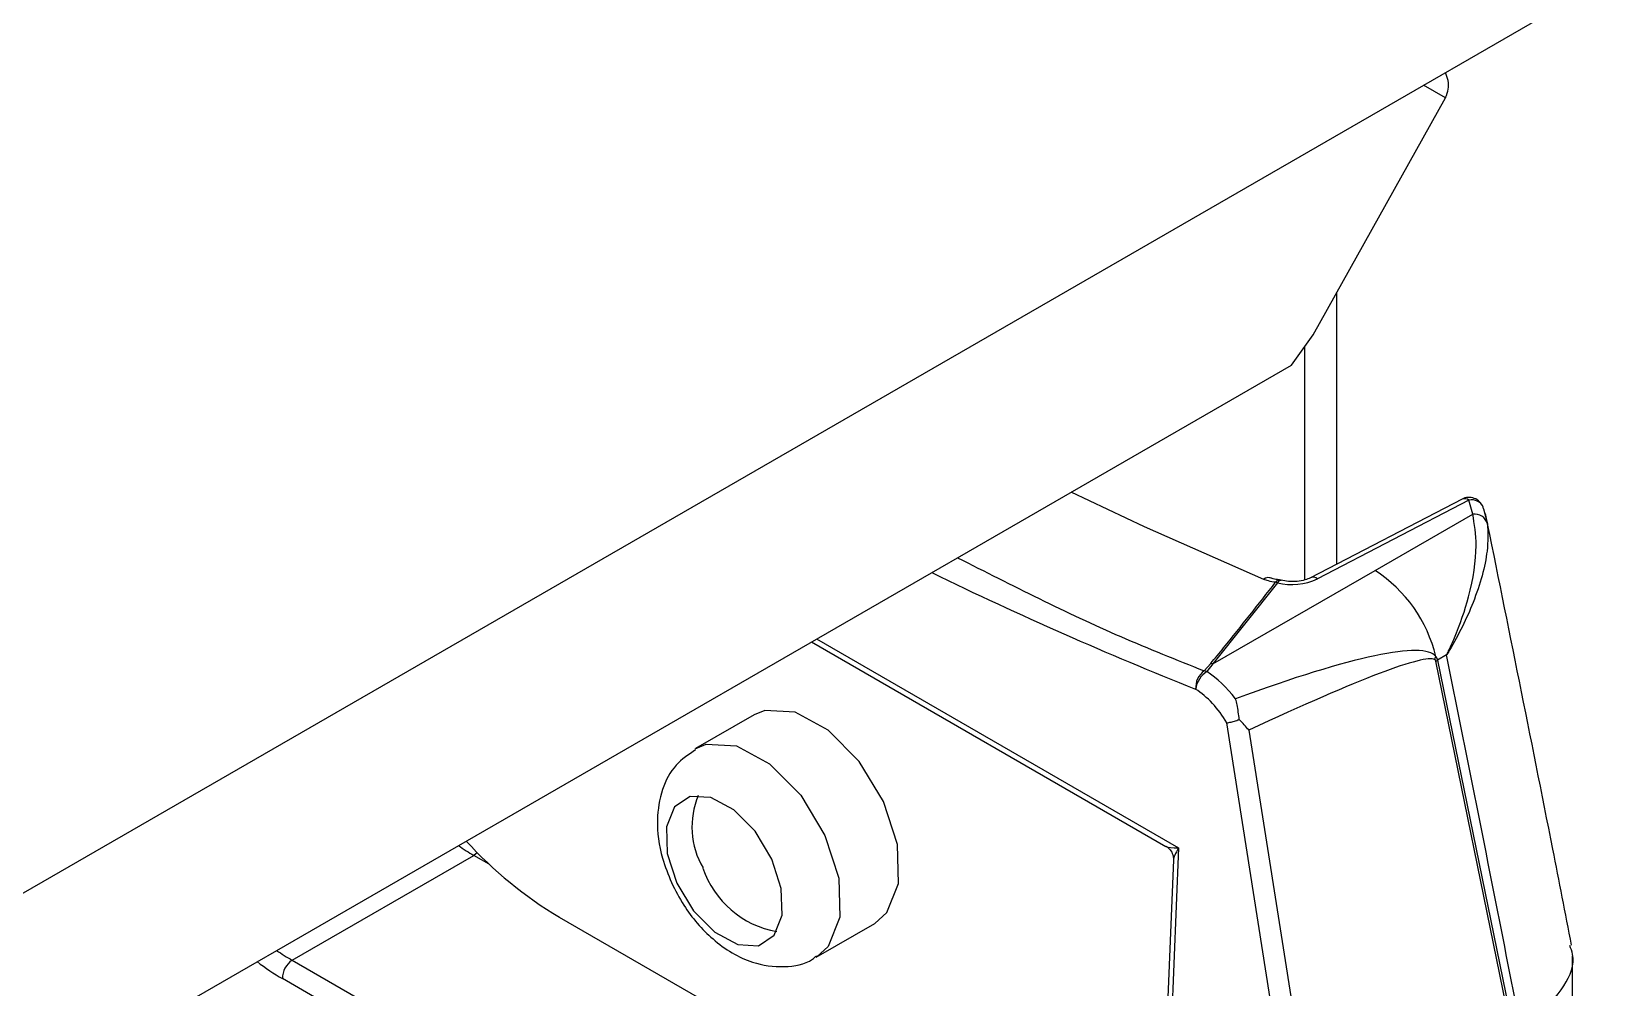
# Model space of a CAD drawing. Extents: x 12.3 to 108.7, y 1.1 to 80.4.
# Drawn here: x 74.888 to 75.931, y 58.74 to 59.375 of the extents above; entities that cross this region are included whole.
import ezdxf

# ---------------------------------------------------------------- set-up
doc = ezdxf.new("R2010")
doc.units = 0
doc.header["$MEASUREMENT"] = 0
doc.layers.add('OBJECT', color=7, linetype='CONTINUOUS')

msp = doc.modelspace()

# ---------------------------------------------------------------- linework, layer by layer
at = {"layer": 'OBJECT'}
for p, q in [((73.2678, 57.8702), (77.6318, 60.3894)), ((75.8269, 59.3308), (75.8125, 59.3392)), ((75.7391, 59.1732), (75.8269, 59.3308)), ((75.827, 59.3311), (75.8269, 59.3308)), ((75.7548, 59.0209), (75.7548, 59.2014)), ((75.7247, 59.1532), (75.7391, 59.1732)), ((75.7336, 59.0104), (75.7336, 59.1656)), ((73.123, 57.6513), (75.7247, 59.1532)), ((75.838, 59.0642), (75.7374, 59.0119)), ((75.8426, 59.0635), (75.7421, 59.0112)), ((75.8451, 59.0542), (75.8426, 59.0635)), ((75.7802, 59.0167), (75.8451, 59.0542)), ((75.8523, 59.0577), (75.852, 59.0589)), ((75.8523, 59.0577), (75.8549, 59.0478)), ((75.6725, 58.9546), (75.7802, 59.0167)), ((75.7166, 59.0104), (75.7168, 59.0104)), ((75.7155, 59.0086), (75.6725, 58.9546)), ((75.4061, 58.9693), (75.6414, 58.8334)), ((75.4094, 58.9712), (75.6498, 58.8324)), ((75.8277, 58.9606), (75.8218, 58.9571)), ((75.8218, 58.9571), (75.8721, 58.7112)), ((75.6667, 58.9501), (75.6711, 58.9549)), ((75.6725, 58.9546), (75.6685, 58.9495)), ((75.8709, 58.7105), (75.8206, 58.9565)), ((75.368, 58.9208), (75.3291, 58.8984)), ((75.7248, 58.6425), (75.6819, 58.9155)), ((75.6964, 58.9106), (75.7414, 58.6246)), ((75.6498, 58.8324), (75.6439, 58.6893)), ((75.0612, 58.7578), (75.1818, 58.8274)), ((75.1921, 58.8215), (75.1818, 58.8274)), ((75.6464, 58.8244), (75.6409, 58.6934)), ((75.2386, 58.7864), (75.5781, 58.5905)), ((75.4091, 58.7598), (75.448, 58.7822)), ((75.9114, 58.6603), (75.9114, 58.7607)), ((75.0612, 58.7578), (75.5632, 58.468)), ((75.5568, 58.4557), (75.0547, 58.7455))]:
    msp.add_line(p, q, dxfattribs=at)
at = {"layer": 'OBJECT', "flags": 128}
for points in [[(75.7063, 59.0108), (75.6272, 59.0458), (75.5785, 59.0688)], [(75.448, 58.7822), (75.4561, 58.7894), (75.4638, 58.8088), (75.4631, 58.8347), (75.4539, 58.8632), (75.4378, 58.8899), (75.4171, 58.9107), (75.3951, 58.9226), (75.375, 58.9236), (75.368, 58.9208)], [(75.3289, 58.8982), (75.3361, 58.9012), (75.3562, 58.9001), (75.3782, 58.8883), (75.3989, 58.8674), (75.415, 58.8407), (75.4242, 58.8122), (75.4249, 58.7863), (75.4172, 58.7669), (75.4095, 58.76)], [(75.3798, 58.825), (75.3687, 58.8434), (75.3545, 58.8577), (75.3393, 58.8659), (75.3255, 58.8666), (75.3151, 58.8597), (75.3098, 58.8464), (75.3103, 58.8286), (75.3166, 58.809), (75.3277, 58.7906), (75.3419, 58.7763), (75.3571, 58.7681), (75.3709, 58.7674), (75.3813, 58.7743), (75.3866, 58.7876), (75.386, 58.8054), (75.3798, 58.825)], [(75.184, 58.8294), (75.1831, 58.8284), (75.1818, 58.8274)]]:
    msp.add_lwpolyline(points, dxfattribs=at)
at = {"layer": 'OBJECT'}
for centre, radius, start, end in [((75.8426, 59.0553), 0.01, 21.2354, 117.4651), ((75.8397, 59.0598), 0.00464, 51.123, 111.4352), ((75.8445, 59.0553), 0.00832, 25.4519, 102.5749), ((75.8462, 59.0451), 0.00912, 17.3612, 97.0253), ((75.7096, 59.0066), 0.00538, 65.182, 127.8111), ((75.7166, 59.0076), 0.00277, 89.6666, 153.0245), ((75.7252, 59.047), 0.0396, 255.7853, 295.1582), ((75.7178, 59.0076), 0.00255, 88.5946, 156.6503), ((75.7155, 59.0005), 0.01, 76.1303, 83.3705), ((75.7391, 59.0076), 0.00464, 51.1176, 111.491), ((75.7292, 58.9379), 0.0939, 13.3767, 57.0837), ((75.7128, 58.9983), 0.0107, 75.5684, 82.8174), ((75.7794, 58.9749), 0.0439, 336.6495, 339.5441), ((75.8008, 58.9934), 0.0419, 298.1884, 299.9775), ((75.675, 58.9388), 0.0139, 126.3664, 183.5128), ((75.6772, 58.9358), 0.0162, 122.2029, 172.2801), ((75.6647, 58.9399), 0.0104, 68.6931, 79.0074), ((75.6697, 58.9444), 0.0106, 74.6615, 82.44), ((75.3814, 58.8464), 0.0547, 157.639, 209.9804), ((75.3826, 59.0257), 0.2793, 222.5329, 238.9811), ((75.3941, 58.8392), 0.0634, 198.5867, 259.8932), ((75.0701, 58.7453), 0.0154, 125.5, 179.1369)]:
    msp.add_arc(centre, radius, start, end, dxfattribs=at)
for centre, major_axis, ratio, start_param, end_param in [((75.4367, 61.9431), (-1.5424, 3.0077), 0.607759, 2.461275, 2.534658), ((75.3781, 58.7356), (0.4432, 0.223), 0.106618, 0.023822, 0.745486), ((75.3974, 58.7295), (0.4231, 0.2274), 0.054625, 0.036283, 0.756948), ((75.3974, 58.7295), (0.4231, 0.2274), 0.054625, 6.266804, 6.319468), ((75.3781, 58.7356), (0.4432, 0.223), 0.106618, 6.254343, 6.307007), ((74.3453, 58.2003), (-1.3798, 7.3435), 0.214206, 4.742106, 4.775797), ((75.6643, 58.9008), (-0.0279, 0.0532), 0.60284, 4.987934, 5.468583), ((75.6572, 58.8972), (-0.0228, 0.0445), 0.607759, 4.812229, 5.474061), ((75.1818, 58.9291), (-0.0625, 0.1083), 0.573062, 2.237717, 2.352478), ((75.6569, 58.836), (0.0161, 0.0019), 0.19356, 3.376122, 4.235376), ((75.6569, 58.836), (0.0101, 0.013), 0.226706, 2.024431, 2.833274), ((75.057, 58.8571), (-0.068, 0.105), 0.553584, 2.209236, 2.324014), ((75.05, 58.8526), (-0.073, 0.1137), 0.547683, 2.151441, 2.326647)]:
    msp.add_ellipse(centre, major_axis=major_axis, ratio=ratio, start_param=start_param, end_param=end_param, dxfattribs=at)
for points, knots in [([(75.827, 59.3311), (75.8278, 59.3329), (75.8292, 59.3364), (75.8291, 59.3423), (75.8277, 59.3458), (75.827, 59.3476)], [0, 0, 0, 0, 0.3372647, 0.6732802, 1, 1, 1, 1]), ([(75.8277, 58.9606), (75.8278, 58.9607), (75.8284, 58.9618), (75.8302, 58.9656), (75.8359, 58.9784), (75.844, 59.0021), (75.8488, 59.0321), (75.8462, 59.0475), (75.8451, 59.0542)], [0, 0, 0, 0, 0.003661, 0.034965, 0.112489, 0.381452, 0.732443, 1, 1, 1, 1]), ([(75.9107, 58.7678), (75.9066, 58.789), (75.8879, 58.8848), (75.8686, 58.9803), (75.8536, 59.0546)], [0, 0, 0, 0, 0.22164, 1, 1, 1, 1]), ([(75.8549, 59.0478), (75.8551, 59.042), (75.8556, 59.0271), (75.847, 58.9968), (75.8354, 58.9732), (75.8284, 58.9617), (75.8278, 58.9607), (75.8277, 58.9606)], [0, 0, 0, 0, 0.244744, 0.626729, 0.967927, 0.996144, 1, 1, 1, 1]), ([(75.503, 59.0252), (75.5391, 59.0069), (75.5938, 58.9791), (75.6483, 58.9574), (75.6667, 58.9501)], [0, 0, 0, 0, 0.661184, 1, 1, 1, 1]), ([(75.7142, 59.0089), (75.7125, 59.0091), (75.7097, 59.0096), (75.7074, 59.0104), (75.7063, 59.0108)], [0, 0, 0, 0, 0.5646707, 1, 1, 1, 1]), ([(75.7168, 59.0105), (75.7159, 59.0106), (75.7136, 59.0108), (75.7119, 59.0114), (75.7111, 59.0118), (75.711, 59.0119)], [0, 0, 0, 0, 0.3268489, 0.8938262, 1, 1, 1, 1]), ([(75.7374, 59.0119), (75.7362, 59.0113), (75.7338, 59.0103), (75.7284, 59.0093), (75.7228, 59.0092), (75.7195, 59.0099), (75.7179, 59.0102)], [0, 0, 0, 0, 0.241224, 0.49468, 0.765028, 1, 1, 1, 1]), ([(75.6711, 58.9549), (75.674, 58.9583), (75.6887, 58.9763), (75.7028, 58.9943), (75.7142, 59.0089)], [0, 0, 0, 0, 0.194244, 1, 1, 1, 1]), ([(75.6901, 58.9177), (75.6897, 58.921), (75.6891, 58.9257), (75.688, 58.9301), (75.6876, 58.9314), (75.6876, 58.9315)], [0, 0, 0, 0, 0.696363, 0.978821, 1, 1, 1, 1]), ([(75.6819, 58.9155), (75.6819, 58.9155), (75.6823, 58.9155), (75.6836, 58.9158), (75.686, 58.9163), (75.6885, 58.9171), (75.6898, 58.9176), (75.6901, 58.9177)], [0, 0, 0, 0, 0.017184, 0.202285, 0.556608, 0.898385, 1, 1, 1, 1]), ([(75.6964, 58.9106), (75.6964, 58.9107), (75.6946, 58.9129), (75.6923, 58.9153), (75.6901, 58.9177)], [0, 0, 0, 0, 0.019978, 1, 1, 1, 1]), ([(75.3291, 58.8975), (75.3245, 58.8944), (75.3146, 58.8879), (75.3061, 58.8709), (75.3026, 58.8499), (75.3054, 58.8284), (75.311, 58.8147), (75.3131, 58.8093)], [0, 0, 0, 0, 0.1710336, 0.3679852, 0.5805351, 0.8360215, 1, 1, 1, 1]), ([(75.6416, 58.8333), (75.6426, 58.8326), (75.6444, 58.8312), (75.6461, 58.828), (75.6463, 58.8257), (75.6464, 58.8246)], [0, 0, 0, 0, 0.334105, 0.683356, 1, 1, 1, 1]), ([(75.3131, 58.8093), (75.3157, 58.8042), (75.3229, 58.7902), (75.3406, 58.7699), (75.364, 58.7555), (75.3871, 58.7525), (75.4028, 58.7549), (75.4085, 58.7599), (75.4094, 58.7607)], [0, 0, 0, 0, 0.131178, 0.363859, 0.617766, 0.803291, 0.970568, 1, 1, 1, 1]), ([(75.8766, 58.7139), (75.8802, 58.7161), (75.8928, 58.7242), (75.9069, 58.7404), (75.9137, 58.7565), (75.9103, 58.7656), (75.9095, 58.7675)], [0, 0, 0, 0, 0.146223, 0.526853, 0.898713, 1, 1, 1, 1])]:
    msp.add_open_spline(points, degree=3, knots=knots, dxfattribs=at)

doc.saveas('drawing.dxf')
